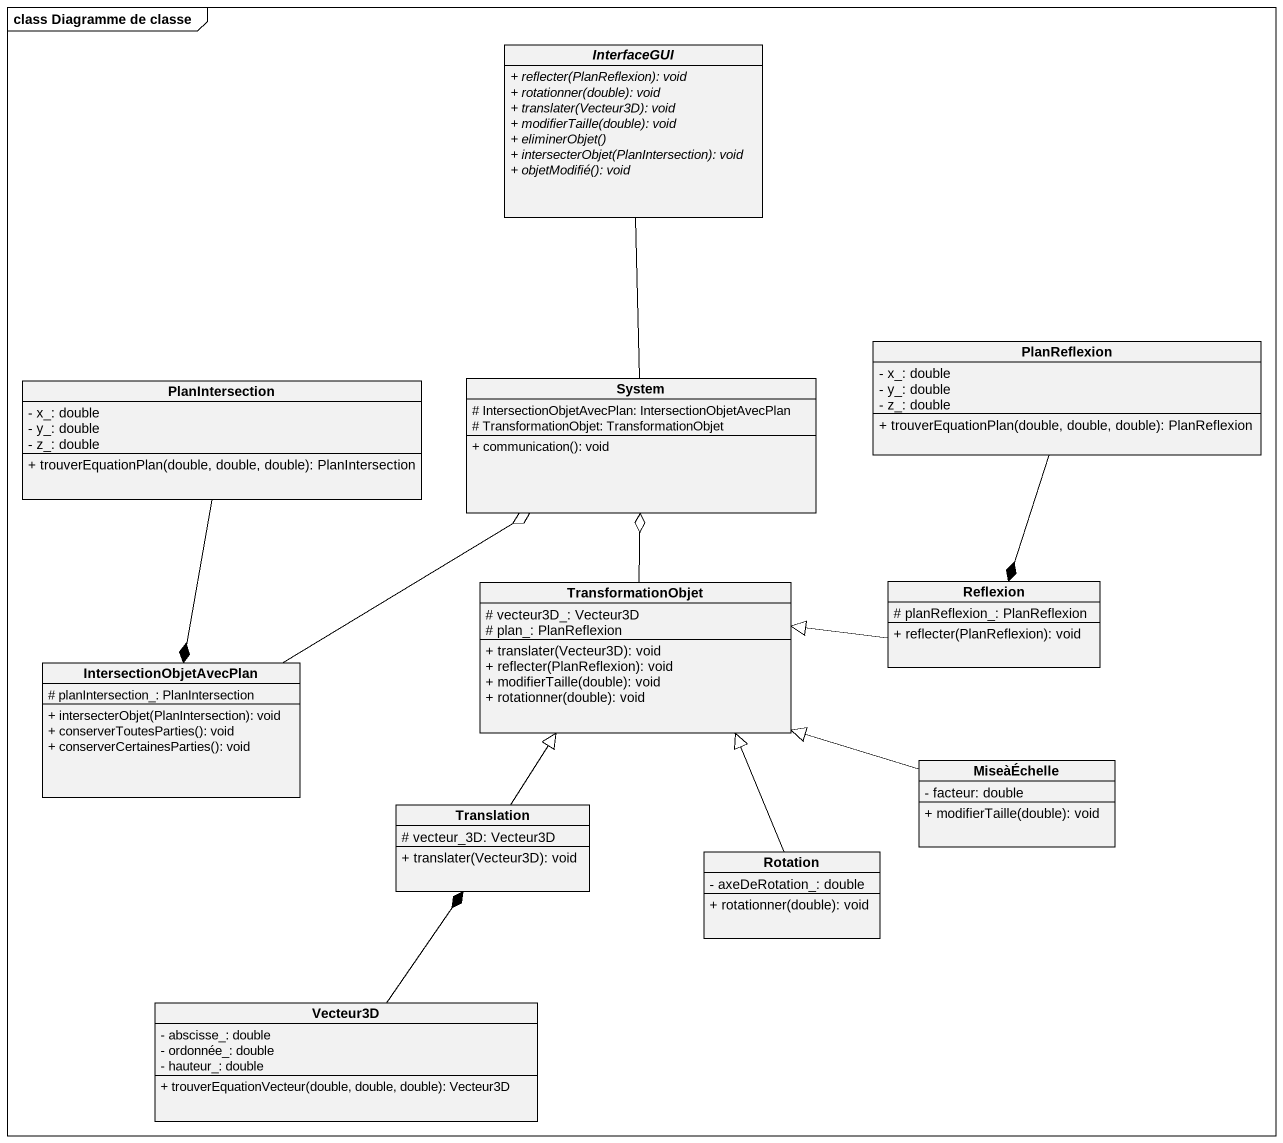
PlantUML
@startuml
mainframe class Diagramme de classe
hide circle
hide empty members
skinparam classAttributeIconSize 0
abstract class InterfaceGUI {
  {abstract} + reflecter(PlanReflexion): void
  {abstract} + rotationner(double): void
  {abstract} + translater(Vecteur3D): void
  {abstract} + modifierTaille(double): void
  {abstract} + eliminerObjet()
  {abstract} + intersecterObjet(PlanIntersection): void
  {abstract} + objetModifié(): void
}
class PlanReflexion {
  - x_: double
  - y_: double
  - z_: double
  + trouverEquationPlan(double, double, double): PlanReflexion
}
class PlanIntersection {
  - x_: double
  - y_: double
  - z_: double
  + trouverEquationPlan(double, double, double): PlanIntersection
}
class System {
  # IntersectionObjetAvecPlan: IntersectionObjetAvecPlan
  # TransformationObjet: TransformationObjet
  + communication(): void
}
class TransformationObjet {
  # vecteur3D_: Vecteur3D
  # plan_: PlanReflexion
  + translater(Vecteur3D): void
  + reflecter(PlanReflexion): void
  + modifierTaille(double): void
  + rotationner(double): void
}
class Reflexion {
  # planReflexion_: PlanReflexion
  + reflecter(PlanReflexion): void
}
class IntersectionObjetAvecPlan {
  # planIntersection_: PlanIntersection
  + intersecterObjet(PlanIntersection): void
  + conserverToutesParties(): void
  + conserverCertainesParties(): void
}
class MiseàÉchelle {
  - facteur: double
  + modifierTaille(double): void
}
class Translation {
  # vecteur_3D: Vecteur3D
  + translater(Vecteur3D): void
}
class Rotation {
  - axeDeRotation_: double
  + rotationner(double): void
}
class Vecteur3D {
  - abscisse_: double
  - ordonnée_: double
  - hauteur_: double
  + trouverEquationVecteur(double, double, double): Vecteur3D
}
PlanReflexion --* Reflexion
PlanIntersection --* IntersectionObjetAvecPlan
System -up- InterfaceGUI
TransformationObjet -up-o System
Reflexion -left-|> TransformationObjet
IntersectionObjetAvecPlan -up-o System
MiseàÉchelle -left-|> TransformationObjet
Translation -up-|> TransformationObjet
Rotation -up-|> TransformationObjet
Vecteur3D -up-* Translation
@enduml
